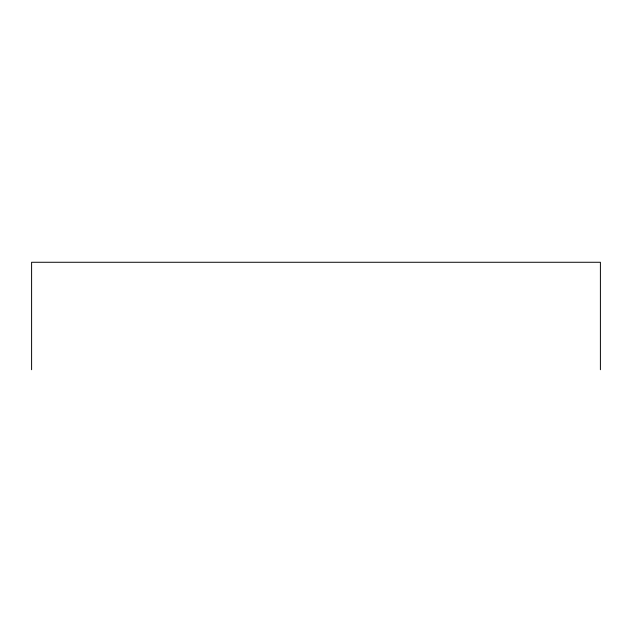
<?xml version="1.0" encoding="UTF-8"?>
<svg xmlns="http://www.w3.org/2000/svg" width="632" height="632" viewBox="0 0 632 632"><rect width="100%" height="100%" fill="white"/><g stroke="black" fill="none" stroke-linecap="round" stroke-linejoin="round"><path stroke-width="0.95" d="M600.4 369.728L600.4 262.272L31.6 262.272L31.6 369.728"/></g></svg>
